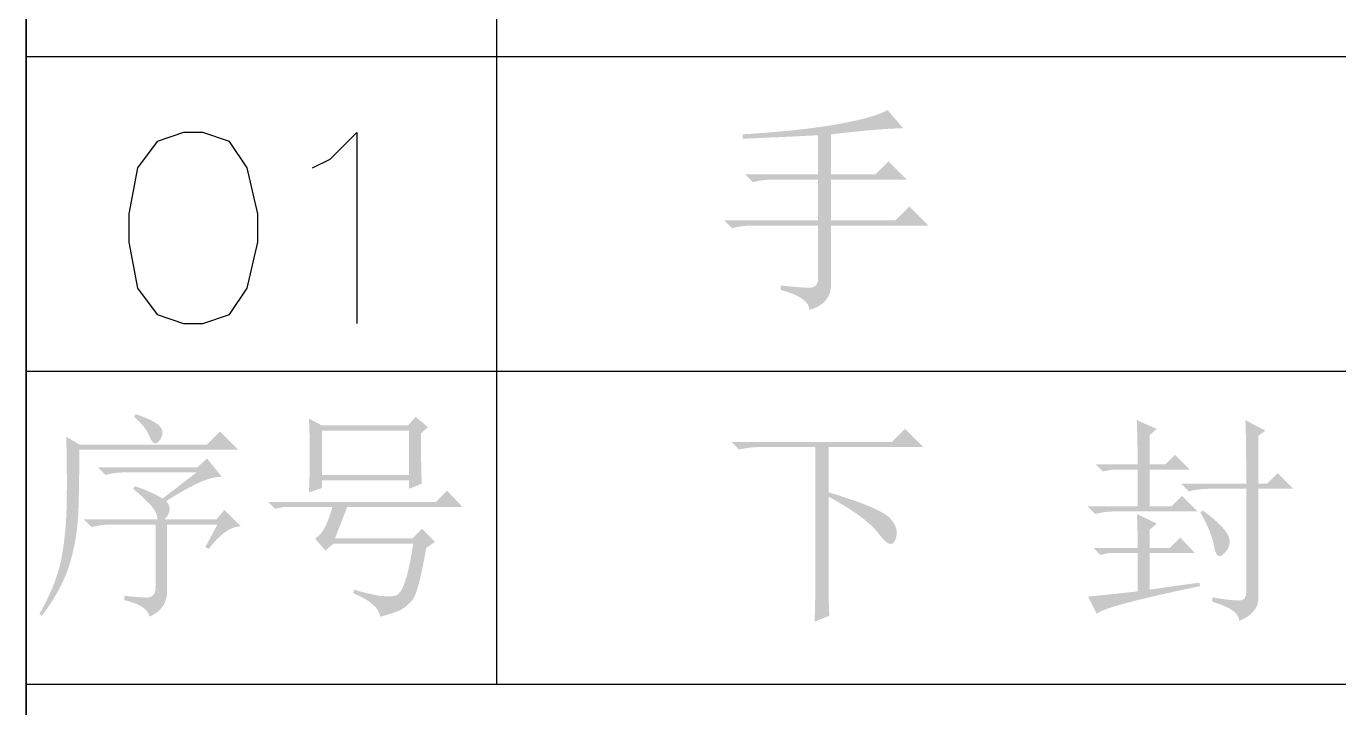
# Model space of a CAD drawing. Header units: millimetres. Extents: x 0 to 841, y 0 to 1189.
# Drawn here: x 673.9 to 705.34, y 49.62 to 65.94 of the extents above; entities that cross this region are included whole.
import ezdxf

# ---------------------------------------------------------------- set-up
doc = ezdxf.new("R2010")
doc.units = ezdxf.units.MM
doc.layers.add('C00-00-00', color=7, linetype='Continuous')

msp = doc.modelspace()

# ---------------------------------------------------------------- hatches: boundary and pattern name
at = {"layer": 'C00-00-00'}
h = msp.add_hatch(color=256, dxfattribs=at)
edge = h.paths.add_edge_path(flags=0)
edge.add_spline(control_points=[(694.537292, 63.937313), (694.537292, 63.937313), (694.911567, 63.500199), (694.911567, 63.500199), (694.578633, 63.500199), (694.002613, 63.451692), (693.18461, 63.354678), (693.18461, 63.354678), (693.18461, 62.397218), (693.18461, 62.397218), (693.18461, 62.397218), (694.245699, 62.397218), (694.245699, 62.397218), (694.245699, 62.397218), (694.557687, 62.709757), (694.557687, 62.709757), (694.557687, 62.709757), (694.994801, 62.272643), (694.994801, 62.272643), (694.994801, 62.272643), (693.18461, 62.272643), (693.18461, 62.272643), (693.18461, 62.272643), (693.18461, 61.294787), (693.18461, 61.294787), (693.18461, 61.294787), (694.724154, 61.294787), (694.724154, 61.294787), (694.724154, 61.294787), (695.057088, 61.627721), (695.057088, 61.627721), (695.057088, 61.627721), (695.515148, 61.169661), (695.515148, 61.169661), (695.515148, 61.169661), (693.18461, 61.169661), (693.18461, 61.169661), (693.18461, 61.169661), (693.18461, 59.775638), (693.18461, 59.775638), (693.18461, 59.456484), (693.010977, 59.248125), (692.664263, 59.151111), (692.664263, 59.34569), (692.434957, 59.504991), (691.977448, 59.629566), (691.977448, 59.629566), (691.977448, 59.733745), (691.977448, 59.733745), (692.25471, 59.706185), (692.472991, 59.688546), (692.632843, 59.681931), (692.792696, 59.674765), (692.872622, 59.747526), (692.872622, 59.900212), (692.872622, 59.900212), (692.872622, 61.169661), (692.872622, 61.169661), (692.872622, 61.169661), (691.31158, 61.169661), (691.31158, 61.169661), (691.131333, 61.169661), (690.964866, 61.148715), (690.812179, 61.107374), (690.812179, 61.107374), (690.625317, 61.294787), (690.625317, 61.294787), (690.625317, 61.294787), (692.872622, 61.294787), (692.872622, 61.294787), (692.872622, 61.294787), (692.872622, 62.272643), (692.872622, 62.272643), (692.872622, 62.272643), (691.810981, 62.272643), (691.810981, 62.272643), (691.630734, 62.272643), (691.464267, 62.251697), (691.31158, 62.210356), (691.31158, 62.210356), (691.124718, 62.397218), (691.124718, 62.397218), (691.124718, 62.397218), (692.872622, 62.397218), (692.872622, 62.397218), (692.872622, 62.397218), (692.872622, 63.333732), (692.872622, 63.333732), (692.345109, 63.306172), (691.741528, 63.27806), (691.06188, 63.250499), (691.06188, 63.250499), (691.06188, 63.354678), (691.06188, 63.354678), (691.963668, 63.4098), (692.71277, 63.489726), (693.309185, 63.593906), (693.905599, 63.697534), (694.315152, 63.812187), (694.537292, 63.937313), (694.537292, 63.937313), (694.537292, 63.937313), (694.537292, 63.937313)], knot_values=[0, 0, 0, 0, 1, 1, 1, 2, 2, 2, 3, 3, 3, 4, 4, 4, 5, 5, 5, 6, 6, 6, 7, 7, 7, 8, 8, 8, 9, 9, 9, 10, 10, 10, 11, 11, 11, 12, 12, 12, 13, 13, 13, 14, 14, 14, 15, 15, 15, 16, 16, 16, 17, 17, 17, 18, 18, 18, 19, 19, 19, 20, 20, 20, 21, 21, 21, 22, 22, 22, 23, 23, 23, 24, 24, 24, 25, 25, 25, 26, 26, 26, 27, 27, 27, 28, 28, 28, 29, 29, 29, 30, 30, 30, 31, 31, 31, 32, 32, 32, 33, 33, 33, 34, 34, 34, 34], degree=3, periodic=1)
h = msp.add_hatch(color=256, dxfattribs=at)
edge = h.paths.add_edge_path(flags=0)
edge.add_spline(control_points=[(674.863245, 56.112999), (674.863245, 56.112999), (675.175233, 55.926137), (675.175233, 55.926137), (675.175233, 55.926137), (678.234478, 55.926137), (678.234478, 55.926137), (678.234478, 55.926137), (678.546466, 56.238125), (678.546466, 56.238125), (678.546466, 56.238125), (678.983579, 55.801011), (678.983579, 55.801011), (678.983579, 55.801011), (675.175233, 55.801011), (675.175233, 55.801011), (675.175233, 55.259718), (675.168067, 54.777956), (675.154287, 54.354622), (675.140506, 53.931289), (675.074912, 53.515122), (674.956952, 53.10612), (674.838992, 52.697118), (674.613545, 52.271029), (674.280611, 51.826749), (674.280611, 51.826749), (674.218323, 51.86809), (674.218323, 51.86809), (674.495584, 52.353711), (674.672525, 52.801298), (674.748592, 53.210299), (674.82466, 53.619301), (674.866552, 54.063581), (674.873718, 54.542036), (674.880333, 55.02049), (674.877025, 55.544145), (674.863245, 56.112999), (674.863245, 56.112999), (674.863245, 56.112999), (674.863245, 56.112999)], knot_values=[0, 0, 0, 0, 1, 1, 1, 2, 2, 2, 3, 3, 3, 4, 4, 4, 5, 5, 5, 6, 6, 6, 7, 7, 7, 8, 8, 8, 9, 9, 9, 10, 10, 10, 11, 11, 11, 12, 12, 12, 13, 13, 13, 13], degree=3, periodic=1)
edge = h.paths.add_edge_path(flags=0)
edge.add_spline(control_points=[(676.527915, 56.654293), (676.777616, 56.570508), (676.951249, 56.490582), (677.048262, 56.414514), (677.145276, 56.338446), (677.18331, 56.255213), (677.162364, 56.164813), (677.141418, 56.074414), (677.100077, 56.008819), (677.037789, 55.967478), (676.974951, 55.925586), (676.912663, 55.981259), (676.850376, 56.133945), (676.787538, 56.286081), (676.66627, 56.438767), (676.486574, 56.592005), (676.486574, 56.592005), (676.527915, 56.654293), (676.527915, 56.654293)], knot_values=[0, 0, 0, 0, 1, 1, 1, 2, 2, 2, 3, 3, 3, 4, 4, 4, 5, 5, 5, 6, 6, 6, 6], degree=3, periodic=1)
edge = h.paths.add_edge_path(flags=0)
edge.add_spline(control_points=[(676.257269, 52.305204), (676.493189, 52.277643), (676.673436, 52.263312), (676.798562, 52.263312), (676.923137, 52.263312), (676.99259, 52.339379), (677.00637, 52.492617), (677.00637, 52.492617), (677.00637, 54.011767), (677.00637, 54.011767), (677.00637, 54.011767), (675.966227, 54.011767), (675.966227, 54.011767), (675.785428, 54.011767), (675.618961, 53.99082), (675.466826, 53.948928), (675.466826, 53.948928), (675.279413, 54.136341), (675.279413, 54.136341), (675.279413, 54.136341), (677.048262, 54.136341), (677.048262, 54.136341), (677.048262, 54.247135), (676.985424, 54.368403), (676.860849, 54.500143), (676.735723, 54.631884), (676.603983, 54.753151), (676.465628, 54.864497), (676.465628, 54.864497), (676.506969, 54.927335), (676.506969, 54.927335), (676.700997, 54.871662), (676.923137, 54.774648), (677.172837, 54.635742), (677.172837, 54.635742), (677.984777, 55.260269), (677.984777, 55.260269), (677.984777, 55.260269), (676.299161, 55.260269), (676.299161, 55.260269), (676.118362, 55.260269), (675.951895, 55.239323), (675.79976, 55.197431), (675.79976, 55.197431), (675.612347, 55.384844), (675.612347, 55.384844), (675.612347, 55.384844), (678.005172, 55.384844), (678.005172, 55.384844), (678.005172, 55.384844), (678.234478, 55.593203), (678.234478, 55.593203), (678.234478, 55.593203), (678.587807, 55.156089), (678.587807, 55.156089), (678.43512, 55.156089), (678.25818, 55.11089), (678.056986, 55.02049), (677.855793, 54.930091), (677.589005, 54.781263), (677.256071, 54.573455), (677.325524, 54.48967), (677.353084, 54.413602), (677.339304, 54.344149), (677.325524, 54.274696), (677.284183, 54.205794), (677.214729, 54.136341), (677.214729, 54.136341), (678.463232, 54.136341), (678.463232, 54.136341), (678.463232, 54.136341), (678.650645, 54.365095), (678.650645, 54.365095), (678.650645, 54.365095), (679.045867, 53.969874), (679.045867, 53.969874), (678.809946, 53.969874), (678.55308, 53.789627), (678.275819, 53.429132), (678.275819, 53.429132), (678.192585, 53.470473), (678.192585, 53.470473), (678.192585, 53.470473), (678.484178, 54.011767), (678.484178, 54.011767), (678.484178, 54.011767), (677.277017, 54.011767), (677.277017, 54.011767), (677.277017, 54.011767), (677.277017, 52.409384), (677.277017, 52.409384), (677.277017, 52.132122), (677.138111, 51.930929), (676.860849, 51.805803), (676.818957, 51.986602), (676.617763, 52.118342), (676.257269, 52.201024), (676.257269, 52.201024), (676.257269, 52.305204), (676.257269, 52.305204)], knot_values=[0, 0, 0, 0, 1, 1, 1, 2, 2, 2, 3, 3, 3, 4, 4, 4, 5, 5, 5, 6, 6, 6, 7, 7, 7, 8, 8, 8, 9, 9, 9, 10, 10, 10, 11, 11, 11, 12, 12, 12, 13, 13, 13, 14, 14, 14, 15, 15, 15, 16, 16, 16, 17, 17, 17, 18, 18, 18, 19, 19, 19, 20, 20, 20, 21, 21, 21, 22, 22, 22, 23, 23, 23, 24, 24, 24, 25, 25, 25, 26, 26, 26, 27, 27, 27, 28, 28, 28, 29, 29, 29, 30, 30, 30, 31, 31, 31, 32, 32, 32, 33, 33, 33, 33], degree=3, periodic=1)
h = msp.add_hatch(color=256, dxfattribs=at)
edge = h.paths.add_edge_path(flags=0)
edge.add_spline(control_points=[(683.360118, 56.196233), (683.360118, 55.572257), (683.366733, 55.16987), (683.381065, 54.989622), (683.381065, 54.989622), (683.069077, 54.864497), (683.069077, 54.864497), (683.069077, 54.864497), (683.069077, 55.072856), (683.069077, 55.072856), (683.069077, 55.072856), (680.988239, 55.072856), (680.988239, 55.072856), (680.988239, 55.072856), (680.988239, 54.885443), (680.988239, 54.885443), (680.988239, 54.885443), (680.6757, 54.781263), (680.6757, 54.781263), (680.68948, 55.058524), (680.696646, 55.353424), (680.696646, 55.665412), (680.696646, 55.9774), (680.68948, 56.2723), (680.6757, 56.550113), (680.6757, 56.550113), (680.988239, 56.383646), (680.988239, 56.383646), (680.988239, 56.383646), (683.04813, 56.383646), (683.04813, 56.383646), (683.04813, 56.383646), (683.235544, 56.592005), (683.235544, 56.592005), (683.235544, 56.592005), (683.526585, 56.342305), (683.526585, 56.342305), (683.526585, 56.342305), (683.360118, 56.196233), (683.360118, 56.196233)], knot_values=[0, 0, 0, 0, 1, 1, 1, 2, 2, 2, 3, 3, 3, 4, 4, 4, 5, 5, 5, 6, 6, 6, 7, 7, 7, 8, 8, 8, 9, 9, 9, 10, 10, 10, 11, 11, 11, 12, 12, 12, 13, 13, 13, 13], degree=3, periodic=1)
edge = h.paths.add_edge_path(flags=0)
edge.add_spline(control_points=[(680.988239, 56.259071), (680.988239, 56.259071), (680.988239, 55.197431), (680.988239, 55.197431), (680.988239, 55.197431), (683.069077, 55.197431), (683.069077, 55.197431), (683.069077, 55.197431), (683.069077, 56.259071), (683.069077, 56.259071), (683.069077, 56.259071), (680.988239, 56.259071), (680.988239, 56.259071)], knot_values=[0, 0, 0, 0, 1, 1, 1, 2, 2, 2, 3, 3, 3, 4, 4, 4, 4], degree=3, periodic=1)
edge = h.paths.add_edge_path(flags=0)
edge.add_spline(control_points=[(683.485244, 53.449527), (683.360118, 52.727986), (683.248773, 52.311819), (683.151759, 52.201024), (683.054745, 52.09023), (682.957731, 52.010304), (682.860717, 51.961797), (682.763703, 51.91329), (682.603851, 51.861476), (682.382262, 51.805803), (682.35415, 52.014162), (682.139176, 52.201024), (681.737341, 52.367491), (681.737341, 52.367491), (681.757736, 52.450725), (681.757736, 52.450725), (682.270917, 52.298589), (682.607158, 52.25339), (682.767011, 52.315677), (682.926312, 52.377964), (683.06136, 52.790825), (683.172705, 53.553707), (683.172705, 53.553707), (681.258334, 53.553707), (681.258334, 53.553707), (681.258334, 53.553707), (681.071472, 53.38724), (681.071472, 53.38724), (681.071472, 53.38724), (680.821772, 53.678832), (680.821772, 53.678832), (680.918786, 53.733954), (680.998161, 53.824353), (681.060999, 53.948928), (681.123287, 54.073503), (681.182267, 54.233355), (681.23794, 54.427934), (681.23794, 54.427934), (680.051724, 54.427934), (680.051724, 54.427934), (680.051724, 54.427934), (679.864311, 54.386042), (679.864311, 54.386042), (679.864311, 54.386042), (679.697844, 54.552509), (679.697844, 54.552509), (679.697844, 54.552509), (683.713999, 54.552509), (683.713999, 54.552509), (683.713999, 54.552509), (683.984645, 54.823155), (683.984645, 54.823155), (683.984645, 54.823155), (684.35892, 54.427934), (684.35892, 54.427934), (684.35892, 54.427934), (681.591269, 54.427934), (681.591269, 54.427934), (681.591269, 54.427934), (681.300227, 53.678832), (681.300227, 53.678832), (681.300227, 53.678832), (683.15231, 53.678832), (683.15231, 53.678832), (683.15231, 53.678832), (683.381065, 53.907587), (683.381065, 53.907587), (683.381065, 53.907587), (683.693052, 53.595599), (683.693052, 53.595599), (683.693052, 53.595599), (683.485244, 53.449527), (683.485244, 53.449527)], knot_values=[0, 0, 0, 0, 1, 1, 1, 2, 2, 2, 3, 3, 3, 4, 4, 4, 5, 5, 5, 6, 6, 6, 7, 7, 7, 8, 8, 8, 9, 9, 9, 10, 10, 10, 11, 11, 11, 12, 12, 12, 13, 13, 13, 14, 14, 14, 15, 15, 15, 16, 16, 16, 17, 17, 17, 18, 18, 18, 19, 19, 19, 20, 20, 20, 21, 21, 21, 22, 22, 22, 23, 23, 23, 24, 24, 24, 24], degree=3, periodic=1)
h = msp.add_hatch(color=256, dxfattribs=at)
edge = h.paths.add_edge_path(flags=0)
edge.add_spline(control_points=[(690.791784, 55.990317), (690.791784, 55.990317), (694.640921, 55.990317), (694.640921, 55.990317), (694.640921, 55.990317), (694.95346, 56.302856), (694.95346, 56.302856), (694.95346, 56.302856), (695.390022, 55.865742), (695.390022, 55.865742), (695.390022, 55.865742), (693.122323, 55.865742), (693.122323, 55.865742), (693.122323, 55.865742), (693.122323, 54.783707), (693.122323, 54.783707), (693.954658, 54.533455), (694.446893, 54.325647), (694.59958, 54.15918), (694.751715, 53.992713), (694.793607, 53.822387), (694.724154, 53.649306), (694.654701, 53.476224), (694.522961, 53.521424), (694.328933, 53.784905), (694.134905, 54.048386), (693.732518, 54.346593), (693.122323, 54.679527), (693.122323, 54.679527), (693.122323, 52.557348), (693.122323, 52.557348), (693.122323, 52.265756), (693.128937, 52.023221), (693.142718, 51.828642), (693.142718, 51.828642), (692.789389, 51.683121), (692.789389, 51.683121), (692.802618, 52.196302), (692.809784, 52.550183), (692.809784, 52.74421), (692.809784, 52.74421), (692.809784, 55.865742), (692.809784, 55.865742), (692.809784, 55.865742), (691.478047, 55.865742), (691.478047, 55.865742), (691.2978, 55.865742), (691.131333, 55.844796), (690.978646, 55.803455), (690.978646, 55.803455), (690.791784, 55.990317), (690.791784, 55.990317)], knot_values=[0, 0, 0, 0, 1, 1, 1, 2, 2, 2, 3, 3, 3, 4, 4, 4, 5, 5, 5, 6, 6, 6, 7, 7, 7, 8, 8, 8, 9, 9, 9, 10, 10, 10, 11, 11, 11, 12, 12, 12, 13, 13, 13, 14, 14, 14, 15, 15, 15, 16, 16, 16, 17, 17, 17, 17], degree=3, periodic=1)
h = msp.add_hatch(color=256, dxfattribs=at)
edge = h.paths.add_edge_path(flags=0)
edge.add_spline(control_points=[(702.316533, 52.265756), (702.663248, 52.210083), (702.885388, 52.185829), (702.982401, 52.192995), (703.079415, 52.19961), (703.127922, 52.265756), (703.127922, 52.390881), (703.127922, 52.390881), (703.127922, 54.86694), (703.127922, 54.86694), (703.127922, 54.86694), (702.254246, 54.86694), (702.254246, 54.86694), (702.073448, 54.86694), (701.90698, 54.845994), (701.754845, 54.804653), (701.754845, 54.804653), (701.567432, 54.991515), (701.567432, 54.991515), (701.567432, 54.991515), (703.127922, 54.991515), (703.127922, 54.991515), (703.127922, 55.740617), (703.120757, 56.247183), (703.106976, 56.510664), (703.106976, 56.510664), (703.585982, 56.260964), (703.585982, 56.260964), (703.585982, 56.260964), (703.419515, 56.136389), (703.419515, 56.136389), (703.419515, 56.136389), (703.419515, 54.991515), (703.419515, 54.991515), (703.419515, 54.991515), (703.627323, 54.991515), (703.627323, 54.991515), (703.627323, 54.991515), (703.877024, 55.241216), (703.877024, 55.241216), (703.877024, 55.241216), (704.25185, 54.86694), (704.25185, 54.86694), (704.25185, 54.86694), (703.419515, 54.86694), (703.419515, 54.86694), (703.419515, 54.86694), (703.419515, 52.244809), (703.419515, 52.244809), (703.419515, 52.008889), (703.266829, 51.828642), (702.961455, 51.704067), (702.961455, 51.884315), (702.746481, 52.037001), (702.316533, 52.161576), (702.316533, 52.161576), (702.316533, 52.265756), (702.316533, 52.265756)], knot_values=[0, 0, 0, 0, 1, 1, 1, 2, 2, 2, 3, 3, 3, 4, 4, 4, 5, 5, 5, 6, 6, 6, 7, 7, 7, 8, 8, 8, 9, 9, 9, 10, 10, 10, 11, 11, 11, 12, 12, 12, 13, 13, 13, 14, 14, 14, 15, 15, 15, 16, 16, 16, 17, 17, 17, 18, 18, 18, 19, 19, 19, 19], degree=3, periodic=1)
edge = h.paths.add_edge_path(flags=0)
edge.add_spline(control_points=[(702.024941, 54.305252), (702.024941, 54.305252), (702.087779, 54.346593), (702.087779, 54.346593), (702.378821, 54.138234), (702.572849, 53.954679), (702.669862, 53.795378), (702.766876, 53.635525), (702.749789, 53.482839), (702.618048, 53.337318), (702.486308, 53.191797), (702.399767, 53.240304), (702.357875, 53.482839), (702.315982, 53.725374), (702.205188, 53.999879), (702.024941, 54.305252), (702.024941, 54.305252), (702.024941, 54.305252), (702.024941, 54.305252)], knot_values=[0, 0, 0, 0, 1, 1, 1, 2, 2, 2, 3, 3, 3, 4, 4, 4, 5, 5, 5, 6, 6, 6, 6], degree=3, periodic=1)
edge = h.paths.add_edge_path(flags=0)
edge.add_spline(control_points=[(700.526737, 55.449575), (700.526737, 55.796289), (700.519572, 56.15017), (700.506342, 56.510664), (700.506342, 56.510664), (700.984797, 56.302856), (700.984797, 56.302856), (700.984797, 56.302856), (700.81833, 56.156784), (700.81833, 56.156784), (700.81833, 56.156784), (700.81833, 55.449575), (700.81833, 55.449575), (700.81833, 55.449575), (701.192605, 55.449575), (701.192605, 55.449575), (701.192605, 55.449575), (701.421911, 55.678329), (701.421911, 55.678329), (701.421911, 55.678329), (701.77524, 55.324449), (701.77524, 55.324449), (701.77524, 55.324449), (700.81833, 55.324449), (700.81833, 55.324449), (700.81833, 55.324449), (700.81833, 54.450773), (700.81833, 54.450773), (700.81833, 54.450773), (701.338678, 54.450773), (701.338678, 54.450773), (701.338678, 54.450773), (701.588378, 54.700473), (701.588378, 54.700473), (701.588378, 54.700473), (701.962653, 54.325647), (701.962653, 54.325647), (701.962653, 54.325647), (700.006941, 54.325647), (700.006941, 54.325647), (699.826143, 54.325647), (699.659676, 54.304701), (699.50754, 54.26336), (699.50754, 54.26336), (699.320127, 54.450773), (699.320127, 54.450773), (699.320127, 54.450773), (700.526737, 54.450773), (700.526737, 54.450773), (700.526737, 54.450773), (700.526737, 55.324449), (700.526737, 55.324449), (700.526737, 55.324449), (699.923708, 55.324449), (699.923708, 55.324449), (699.923708, 55.324449), (699.694402, 55.283108), (699.694402, 55.283108), (699.694402, 55.283108), (699.527935, 55.449575), (699.527935, 55.449575), (699.527935, 55.449575), (700.526737, 55.449575), (700.526737, 55.449575)], knot_values=[0, 0, 0, 0, 1, 1, 1, 2, 2, 2, 3, 3, 3, 4, 4, 4, 5, 5, 5, 6, 6, 6, 7, 7, 7, 8, 8, 8, 9, 9, 9, 10, 10, 10, 11, 11, 11, 12, 12, 12, 13, 13, 13, 14, 14, 14, 15, 15, 15, 16, 16, 16, 17, 17, 17, 18, 18, 18, 19, 19, 19, 20, 20, 20, 21, 21, 21, 21], degree=3, periodic=1)
edge = h.paths.add_edge_path(flags=0)
edge.add_spline(control_points=[(700.81833, 52.453169), (700.81833, 52.453169), (702.004546, 52.619636), (702.004546, 52.619636), (702.004546, 52.619636), (702.024941, 52.536402), (702.024941, 52.536402), (700.484845, 52.216697), (699.659676, 51.995109), (699.548882, 51.870534), (699.548882, 51.870534), (699.341073, 52.286702), (699.341073, 52.286702), (699.771021, 52.328043), (700.166243, 52.369384), (700.526737, 52.411276), (700.526737, 52.411276), (700.526737, 53.326845), (700.526737, 53.326845), (700.526737, 53.326845), (699.819528, 53.326845), (699.819528, 53.326845), (699.819528, 53.326845), (699.632115, 53.285504), (699.632115, 53.285504), (699.632115, 53.285504), (699.465648, 53.451971), (699.465648, 53.451971), (699.465648, 53.451971), (700.526737, 53.451971), (700.526737, 53.451971), (700.526737, 53.840026), (700.519572, 54.110673), (700.506342, 54.26336), (700.506342, 54.26336), (700.984797, 54.034605), (700.984797, 54.034605), (700.984797, 54.034605), (700.81833, 53.889085), (700.81833, 53.889085), (700.81833, 53.889085), (700.81833, 53.451971), (700.81833, 53.451971), (700.81833, 53.451971), (701.296785, 53.451971), (701.296785, 53.451971), (701.296785, 53.451971), (701.546486, 53.701671), (701.546486, 53.701671), (701.546486, 53.701671), (701.900366, 53.326845), (701.900366, 53.326845), (701.900366, 53.326845), (700.81833, 53.326845), (700.81833, 53.326845), (700.81833, 53.326845), (700.81833, 52.453169), (700.81833, 52.453169)], knot_values=[0, 0, 0, 0, 1, 1, 1, 2, 2, 2, 3, 3, 3, 4, 4, 4, 5, 5, 5, 6, 6, 6, 7, 7, 7, 8, 8, 8, 9, 9, 9, 10, 10, 10, 11, 11, 11, 12, 12, 12, 13, 13, 13, 14, 14, 14, 15, 15, 15, 16, 16, 16, 17, 17, 17, 18, 18, 18, 19, 19, 19, 19], degree=3, periodic=1)

# ---------------------------------------------------------------- linework, layer by layer
at = {"layer": 'C00-00-00', "lineweight": 25}
for points in [[(795.909, 12.640028), (673.904333, 12.640028), (673.904333, 290.473694), (795.909, 290.473694)], [(673.904333, 290.473694), (685.165, 290.473694), (685.165, 50.189694)], [(673.904333, 170.331694), (673.904333, 162.838694), (673.904333, 155.303361), (673.904333, 147.810361), (673.904333, 140.275028), (673.904333, 132.782028), (673.904333, 125.289028), (673.904333, 117.753694), (673.904333, 110.260694), (673.904333, 102.767694), (673.904333, 95.232361), (673.904333, 87.739361), (673.904333, 80.204028), (673.904333, 72.711028), (673.904333, 65.218028), (673.904333, 57.682694), (673.904333, 50.189694), (673.904333, 42.696694), (673.904333, 35.161361), (673.904333, 27.668361), (673.904333, 20.175361), (681.397333, 20.175361), (736.769333, 20.175361)], [(680.762333, 62.551028), (681.185667, 62.762694), (681.820667, 63.397694), (681.820667, 58.825694)]]:
    msp.add_lwpolyline(points, dxfattribs=at)
msp.add_lwpolyline([(677.672, 63.397694), (677.037, 63.186028), (676.571333, 62.551028), (676.359667, 61.450361), (676.359667, 60.773028), (676.571333, 59.672361), (677.037, 59.037361), (677.672, 58.825694), (678.137667, 58.825694), (678.772667, 59.037361), (679.196, 59.672361), (679.45, 60.773028), (679.45, 61.450361), (679.196, 62.551028), (678.772667, 63.186028), (678.137667, 63.397694)], close=True, dxfattribs=at)
for points in [[(673.904333, 65.218028), (673.904333, 65.218028), (795.909, 65.218028), (795.909, 65.218028)], [(673.904333, 57.682694), (673.904333, 57.682694), (795.909, 57.682694), (795.909, 57.682694)], [(673.904333, 50.189694), (673.904333, 50.189694), (795.909, 50.189694), (795.909, 50.189694)]]:
    msp.add_open_spline(points, degree=3, dxfattribs=at)

doc.saveas('drawing.dxf')
